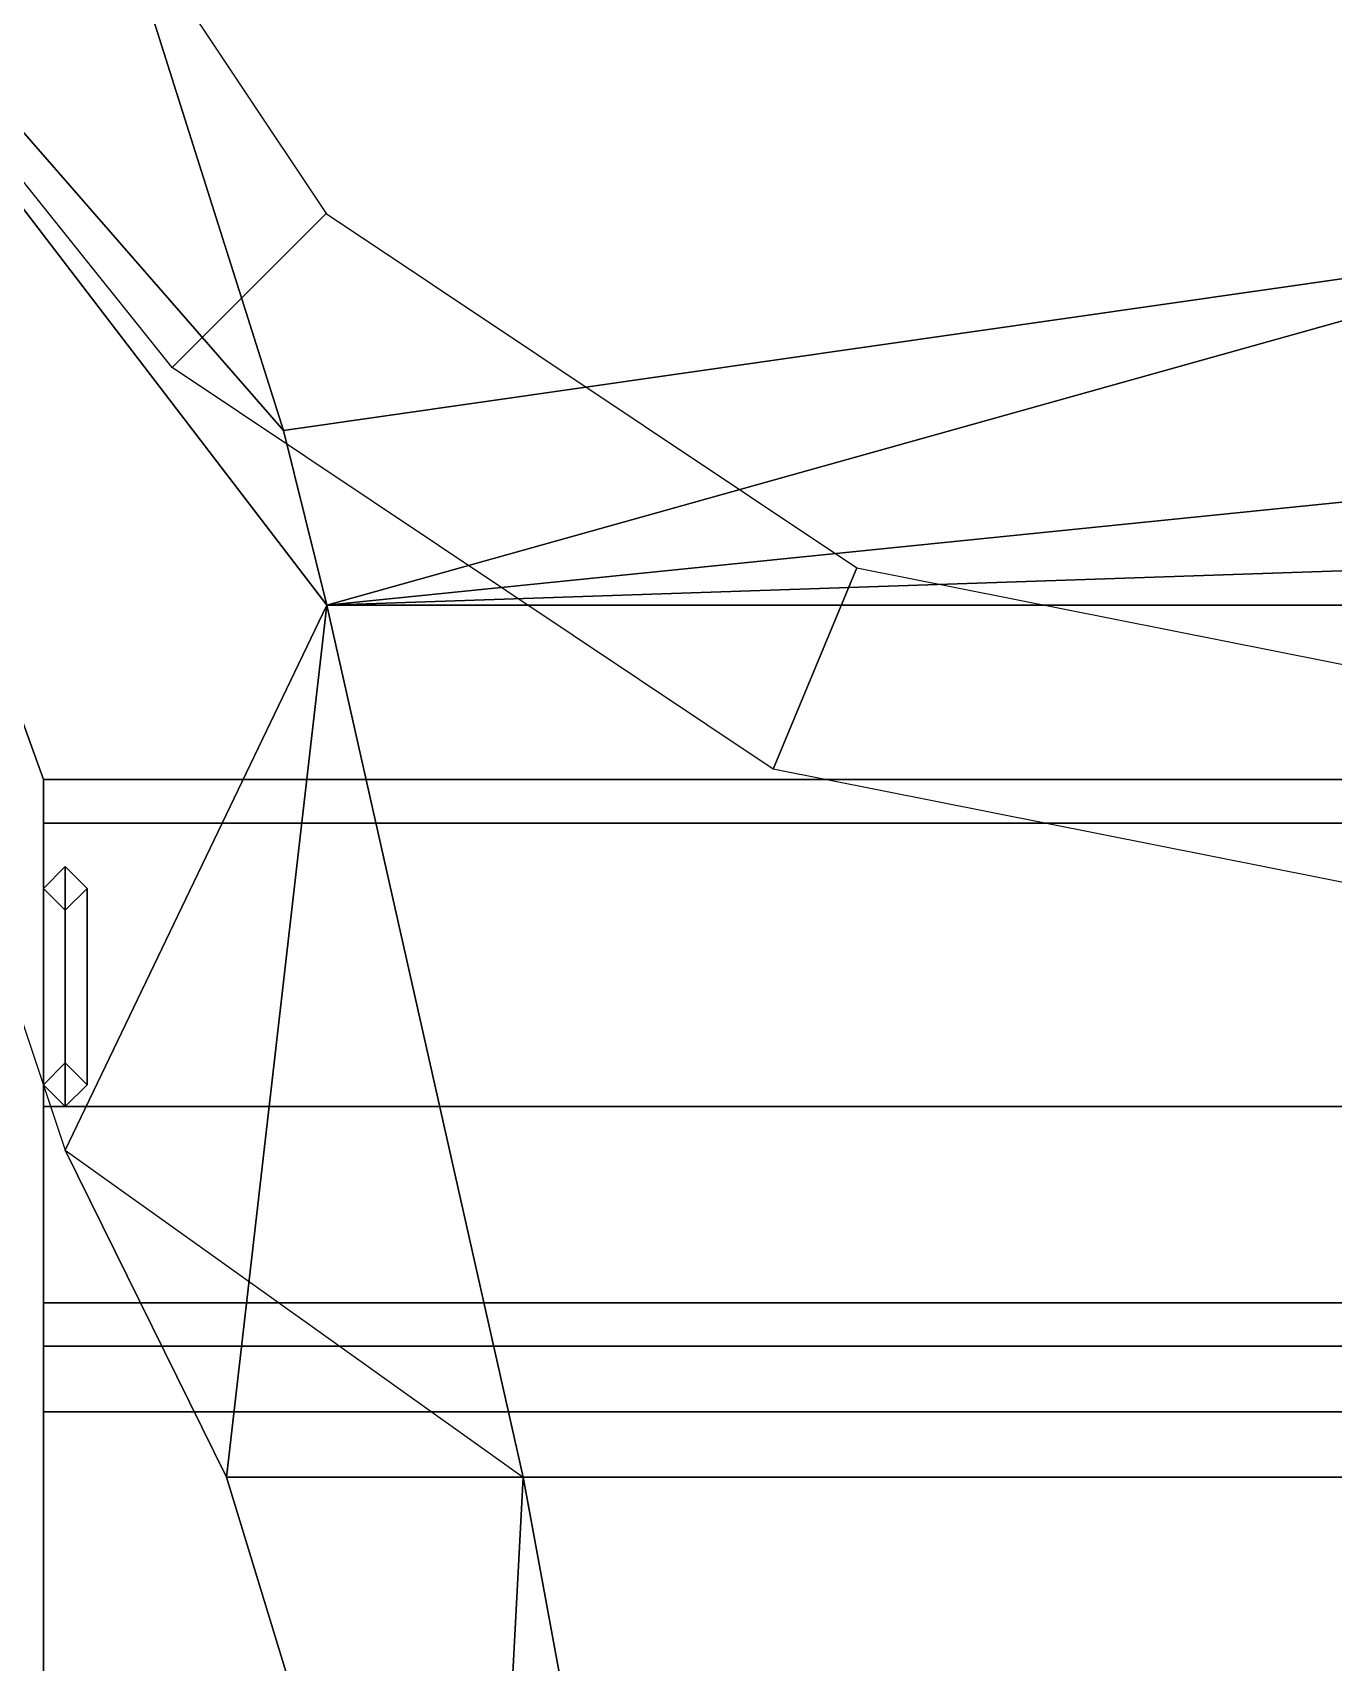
# Model space of a CAD drawing. Header units: millimetres. Extents: x -1.42 to 1.42, y -2.5 to 7.36.
# Drawn here: x -0.665 to -0.068, y -1.055 to -0.307 of the extents above; entities that cross this region are included whole.
import ezdxf

# ---------------------------------------------------------------- set-up
doc = ezdxf.new("R2010")
doc.units = ezdxf.units.MM
doc.header["$MEASUREMENT"] = 0
doc.layers.add('turret', color=2, linetype='Continuous')

msp = doc.modelspace()

# ---------------------------------------------------------------- linework, layer by layer
for points in [[(0.71, 1.94, 0.4700000000000004), (0.8300000000000001, -1.889999999999999, 0.4700000000000002), (-0.8300000000000001, -1.889999999999999, 0.4700000000000002), (-0.71, 1.94, 0.4700000000000002)], [(-1.060000000000001, 0.46, 1.56), (-0.66, -0.65, 1.56), (0.66, -0.65, 1.56), (1.060000000000001, 0.46, 1.56)], [(-1.06000000000007, 0.4599999999999306, 1.56), (-0.6700000000000013, -1.340000000000033, 1.559999999999991), (-0.66, -1.3, 1.56), (-0.66, -0.6500000000000011, 1.56)], [(-0.66, -0.65, 1.56), (-0.66, -0.6700000000000127, 1.62), (0.66, -0.67, 1.620000000000004), (0.66, -0.65, 1.56)], [(-0.6600000000000006, -0.65, 1.56), (-0.6600000000000001, -0.8, 1.59), (-0.66, -0.8, 1.620000000000004), (-0.66, -0.67, 1.62)], [(-0.66, -0.6500000000000011, 1.56), (-0.66, -1.3, 1.56), (-0.66, -0.89, 1.589999999999997), (-0.66, -0.7999999999999874, 1.59)], [(-0.66, -0.67, 1.62), (-0.66, -0.8000000000000127, 1.62), (0.66, -0.8, 1.620000000000004), (0.66, -0.67, 1.62)], [(-0.66, -0.79, 1.67), (-0.65, -0.7999999999999998, 1.68), (-0.65, -0.6900000000000001, 1.68), (-0.66, -0.7000000000000001, 1.67)], [(-0.65, -0.6900000000000001, 1.62), (-0.66, -0.7000000000000001, 1.62), (-0.66, -0.7000000000000001, 1.67), (-0.65, -0.6900000000000001, 1.68)], [(-0.65, -0.7999999999999998, 1.68), (-0.64, -0.79, 1.67), (-0.64, -0.7000000000000001, 1.67), (-0.65, -0.6900000000000001, 1.68)], [(-0.64, -0.7000000000000001, 1.62), (-0.65, -0.6900000000000001, 1.62), (-0.65, -0.6900000000000001, 1.68), (-0.64, -0.7000000000000001, 1.67)], [(-0.65, -0.78, 1.66), (-0.66, -0.79, 1.67), (-0.66, -0.7000000000000001, 1.67), (-0.65, -0.71, 1.66)], [(-0.66, -0.7000000000000001, 1.62), (-0.65, -0.7100000000000001, 1.62), (-0.65, -0.7100000000000001, 1.66), (-0.66, -0.7000000000000001, 1.67)], [(-0.64, -0.79, 1.67), (-0.65, -0.78, 1.66), (-0.65, -0.71, 1.66), (-0.64, -0.7000000000000001, 1.67)], [(-0.65, -0.7100000000000001, 1.62), (-0.64, -0.7000000000000001, 1.62), (-0.64, -0.7000000000000001, 1.67), (-0.65, -0.7100000000000001, 1.66)], [(-0.65, -0.78, 1.62), (-0.66, -0.79, 1.62), (-0.66, -0.79, 1.67), (-0.65, -0.78, 1.66)], [(-0.64, -0.79, 1.62), (-0.65, -0.78, 1.62), (-0.65, -0.78, 1.66), (-0.64, -0.79, 1.67)], [(-0.66, -0.79, 1.62), (-0.65, -0.8, 1.62), (-0.65, -0.8, 1.68), (-0.66, -0.79, 1.67)], [(-0.65, -0.8, 1.62), (-0.64, -0.79, 1.62), (-0.64, -0.79, 1.67), (-0.65, -0.8, 1.68)], [(-0.66, -0.8, 1.59), (-0.66, -0.8900000000000127, 1.589999999999997), (0.66, -0.89, 1.59), (0.66, -0.8, 1.59)], [(-0.66, -0.8, 1.62), (-0.66, -0.8, 1.59), (0.66, -0.7999999999999874, 1.590000000000004), (0.66, -0.8, 1.62)], [(-0.66, -0.89, 1.62), (-0.6600000000000003, -0.9100000000000127, 1.649999999999997), (0.6599999999999999, -0.91, 1.65), (0.66, -0.89, 1.62)], [(-0.66, -0.89, 1.59), (-0.6600000000000003, -0.8900000000000127, 1.619999999999997), (0.6599999999999998, -0.89, 1.62), (0.66, -0.89, 1.59)], [(-0.6600000000000003, -0.8900000000000127, 1.620000000000019), (-0.66, -1.29, 1.62), (-0.66, -1.26, 1.64), (-0.66, -0.91, 1.65)], [(-0.66, -0.8899999999999515, 1.59), (-0.66, -1.3, 1.56), (-0.66, -1.29, 1.62), (-0.66, -0.8900000000000127, 1.619999999999997)], [(-0.66, -0.91, 1.65), (-0.6600000000000001, -0.9400000000000127, 1.669999999999996), (0.66, -0.9400000000000001, 1.67), (0.66, -0.91, 1.65)], [(-0.66, -0.91, 1.65), (-0.66, -1.26, 1.64), (-0.66, -1.140000000000049, 1.669999999999996), (-0.66, -0.9400000000000001, 1.67)], [(-0.66, -0.94, 1.67), (-0.6600000000000001, -1.140000000000013, 1.669999999999996), (0.66, -1.14, 1.67), (0.66, -0.94, 1.67)]]:
    msp.add_3dface(points)
at = {"layer": 'turret'}
for points in [[(-0.7400000000000002, 0.11, 2.260000000000002), (-0.7400000000000002, 0.11, 2.260000000000002), (-0.8899999999999997, -0.09999999999999992, 1.76), (-0.5499999999999998, -0.49, 2.260000000000002)], [(-0.7400000000000002, 0.11, 2.260000000000002), (-0.5499999999999998, -0.49, 2.260000000000002), (0.07715728752538098, -0.4, 2.26), (-0.04000000000000004, -0.08999999999999997, 2.26)], [(-0.6929096493834651, -0.1470125742738172, 1.56), (-0.5303300858899107, -0.3903300858899106, 1.56), (-0.6010407640085654, -0.4610407640085653, 1.76), (-0.8899999999999997, -0.09999999999999995, 1.76)], [(-0.5300000000000002, -0.5700000000000001, 2.260000000000001), (-0.5300000000000002, -0.5700000000000001, 2.260000000000001), (-0.8899999999999997, -0.09999999999999995, 1.76), (-0.6500000000000004, -0.8200000000000001, 1.76)], [(-0.5499999999999998, -0.49, 2.260000000000002), (-0.5499999999999998, -0.49, 2.260000000000002), (-0.8899999999999997, -0.1, 1.76), (-0.5300000000000002, -0.5700000000000001, 2.260000000000001)], [(-0.5303300858899107, -0.3903300858899106, 1.56), (-0.2870125742738178, -0.5529096493834649, 1.56), (-0.3252809175103268, -0.6452976026345935, 1.76), (-0.6010407640085654, -0.4610407640085653, 1.76)], [(-0.5499999999999998, -0.49, 2.260000000000002), (-0.5299999999999705, -0.5699999999999991, 2.260000000000002), (0.07715728752538087, -0.4, 2.26)], [(0.077157287525381, -0.4000000000000001, 2.26), (-0.5299999999999705, -0.5699999999999991, 2.260000000000002), (0.1599999999999994, -0.5000000000000007, 2.26), (0.16, -0.4410050506338833, 2.260000000000001)], [(-0.5299999999999707, -0.5699999999999991, 2.260000000000001), (0.3599999999998631, -0.5399999999999757, 2.259999999999998), (0.1899999999999994, -0.5, 2.26), (0.1599999999999994, -0.5, 2.26)], [(-0.5299999999999707, -0.5699999999999991, 2.260000000000002), (-0.5299999999999707, -0.5699999999999991, 2.260000000000002), (0.5300000000000007, -0.5700000000000001, 2.260000000000002), (0.36, -0.54, 2.26)], [(-0.2870125742738178, -0.5529096493834649, 1.56), (-1.377682148050174e-16, -0.61, 1.56), (-1.561373101123531e-16, -0.71, 1.76), (-0.3252809175103268, -0.6452976026345935, 1.76)], [(-0.5760000000000005, -0.97, 1.82), (-0.5760000000000005, -0.97, 1.82), (-0.5300000000000002, -0.57, 2.260000000000001), (-0.6500000000000004, -0.8200000000000001, 1.76)], [(-0.4400000000000004, -0.9700000000000001, 2.16), (-0.4400000000000004, -0.9700000000000001, 2.16), (-0.5300000000000002, -0.5700000000000001, 2.260000000000001), (-0.5760000000000005, -0.97, 1.82)], [(-0.44, -0.9700000000000001, 2.16), (0.44, -0.9700000000000001, 2.16), (0.5300000000000007, -0.5700000000000001, 2.260000000000001), (-0.53, -0.5699999999999991, 2.260000000000001)], [(-0.5760000000000006, -0.97, 1.82), (-0.5760000000000006, -0.97, 1.82), (-0.6500000000000005, -0.8200000000000002, 1.76), (-0.44, -0.97, 1.76)], [(-0.46, -1.35, 1.82), (-0.46, -1.35, 1.82), (-0.44, -0.9700000000000001, 2.16), (-0.5760000000000005, -0.97, 1.82)], [(-0.44, -0.97, 1.76), (0.44, -0.97, 1.76), (0.5760000000000004, -0.97, 1.82), (-0.5760000000000005, -0.97, 1.82)], [(-0.5760000000000006, -0.97, 1.82), (0.5760000000000004, -0.97, 1.82), (0.46, -1.35, 1.82), (-0.46, -1.35, 1.82)], [(-0.46, -1.35, 1.82), (-0.46, -1.35, 1.82), (-0.3700000000000001, -1.35, 2.07), (-0.44, -0.9700000000000001, 2.16)], [(-0.3700000000000001, -1.35, 2.07), (0.3700000000000001, -1.35, 2.07), (0.44, -0.9700000000000001, 2.16), (-0.44, -0.9700000000000001, 2.16)]]:
    msp.add_3dface(points, dxfattribs=at)

doc.saveas('drawing.dxf')
